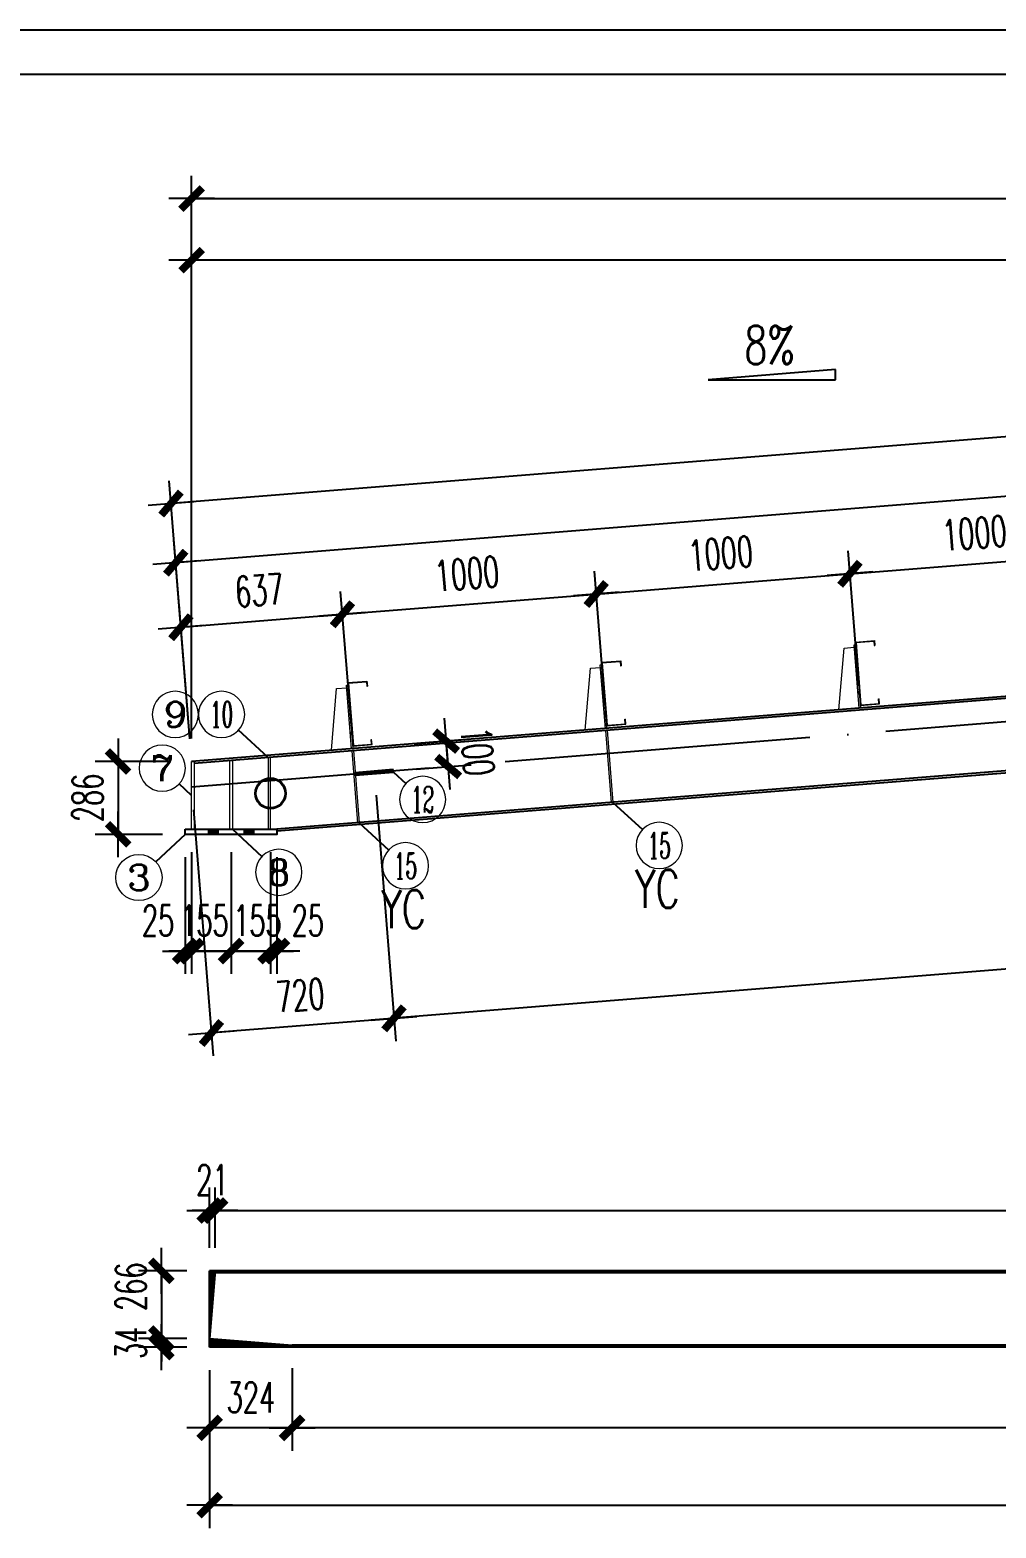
# Model space of a CAD drawing. Header units: inches. Extents: x 129725932 to 129894734, y 55771230 to 55809283.
# Drawn here: x 129788651 to 129792446, y 55803398 to 55809283 of the extents above; entities that cross this region are included whole.
import ezdxf
from ezdxf.enums import TextEntityAlignment as Align

# ---------------------------------------------------------------- set-up
doc = ezdxf.new("R2010")
doc.units = ezdxf.units.IN
doc.header["$MEASUREMENT"] = 0
doc.linetypes.add('ACAD_ISO04W100', pattern=[30, 24, -3, 0, -3])
for name, color, linetype in [('8', 4, 'Continuous'), ('TK', 140, 'Continuous'), ('尺寸标注', 8, 'Continuous'), ('文字', 4, 'Continuous'), ('细线', 37, 'Continuous'), ('轴线', 1, 'ACAD_ISO04W100'), ('钢柱', 6, 'Continuous'), ('钢梁', 3, 'Continuous')]:
    doc.layers.add(name, color=color, linetype=linetype)
for name, color, linetype, lineweight in [('Bolt', 252, 'Continuous', 9), ('灰线', 253, 'Continuous', 5), ('钢架', 7, 'Continuous', 25), ('黄线', 2, 'Continuous', 13)]:
    doc.layers.add(name, color=color, linetype=linetype, lineweight=lineweight)
doc.styles.add('ARIAL', font='swisscl.ttf', dxfattribs={"width": 0.7})
doc.styles.add('COMPLEX', font='COMPLEX')
doc.styles.add('DIM_FONT', font='romans.shx', dxfattribs={"width": 0.618, "bigfont": '1hztxt.shx'})
doc.styles.add('HZXY', font='romand.shx', dxfattribs={"bigfont": 'hzxy.shx'})
doc.dimstyles.new('WGH(1)', dxfattribs={"dimscale": 1.2, "dimtxt": 100, "dimasz": 0.5, "dimexe": 75, "dimexo": 75, "dimgap": 50, "dimtad": 1, "dimdec": 0, "dimzin": 0, "dimdsep": 46, "dimtxsty": 'DIM_FONT', "dimblk1": '_DIMX', "dimblk2": '_DIMX', "dimsah": 1, "dimcen": 0.09, "dimclrd": 3, "dimclre": 3, "dimclrt": 7, "dimadec": 0, "dimazin": 0, "dimtfac": 1, "dimtdec": 0, "dimtix": 1, "dimtmove": 2, "dimatfit": 3, "dimldrblk": '_DIMX', "dimfxl": 0, "dimtolj": 1, "dimtzin": 0, "dimarcsym": 0})

# ---------------------------------------------------------------- blocks, each defined once
blk = doc.blocks.new('TK')
at = {"layer": 'TK', "lineweight": -3}
for p, q in [((6334425.8, 2870306.6), (6350948.5, 2870306.6)), ((6334425.8, 2870306.6), (6350948.5, 2870306.6)), ((6334425.8, 2870306.6), (6350948.5, 2870306.6)), ((6334425.8, 2870306.6), (6350948.5, 2870306.6)), ((6334917, 2870110.2), (6350752, 2870110.2)), ((6334917, 2870110.2), (6350752, 2870110.2))]:
    blk.add_line(p, q, dxfattribs=at)
for tag, height, style, width, p in [('DISCIPLINE', 58.9, 'HZXY', 1, (6349472.7, 2859435.4)), ('PROJECT-NAME', 98.2, 'HZXY', 0.8, (6344531.8, 2859366.2)), ('ITEM-NAME', 98.2, 'HZXY', 0.8, (6346423, 2859369.9)), ('STATUS', 58.9, 'HZXY', 0.8, (6350406.5, 2859350.8)), ('REWORK-DATE', 58.9, 'ARIAL', 1, (6342814.4, 2859259)), ('SCALE', 58.9, 'ARIAL', 1, (6349470.2, 2859271.1)), ('版本号', 58.9, 'HZXY', 1, (6342281.9, 2859251.5)), ('DRAWING-TITLE', 98.2, 'HZXY', 0.8, (6347969.5, 2859229.5)), ('版本号', 58.9, 'HZXY', 1, (6342281.9, 2859078.2)), ('REWORK-DATE', 58.9, 'ARIAL', 1, (6342814.4, 2859087.1)), ('DRAWING-TITLE', 98.2, 'HZXY', 0.8, (6347970.5, 2859098.8)), ('DATE', 58.9, 'ARIAL', 1, (6349468, 2859092.1)), ('PROJECT-NUMBER', 58.9, 'ARIAL', 0.9, (6350395.7, 2859013.3)), ('DRAWING-TITLE', 98.2, 'HZXY', 0.8, (6347972.1, 2858962.5)), ('版本号', 58.9, 'HZXY', 1, (6342281.9, 2858912.2)), ('REWORK-DATE', 58.9, 'ARIAL', 1, (6342814.4, 2858915.2)), ('DRAWING-NUMBER', 58.9, 'ARIAL', 1, (6349470.8, 2858922))]:
    blk.add_attdef(tag, text='', height=height, dxfattribs=dict(at, style=style, width=width)).set_placement(p, align=Align.MIDDLE)
blk = doc.blocks.new('CC250')
at = {"layer": '黄线'}
for p, q in [((128542847.9, 56084036), (128542863.8, 56084278.8)), ((128542863.8, 56084278.8), (128542903.6, 56084282.7)), ((128542902.6, 56084292.7), (128542908.6, 56084293.3)), ((128542927.5, 56084043.9), (128542902.6, 56084292.7)), ((128542907.6, 56084303.2), (128542982.2, 56084310.7)), ((128542907.6, 56084303.2), (128542932.4, 56084054.5)), ((128542933.4, 56084044.5), (128542908.6, 56084293.3)), ((128542910, 56084301.3), (128542980.2, 56084308.3)), ((128542910, 56084301.3), (128542934.4, 56084056.9)), ((128542980.2, 56084308.3), (128542982, 56084290.6)), ((128542982, 56084290.6), (128542984.2, 56084290.8)), ((128542982.2, 56084310.7), (128542984.2, 56084290.8)), ((128542906.6, 56084252.9), (128542914.7, 56084253.7)), ((128542921.5, 56084103.6), (128542929.6, 56084104.4)), ((128542933.4, 56084044.5), (128542847.9, 56084036)), ((128542932.4, 56084054.5), (128543007.1, 56084061.9)), ((128542934.4, 56084056.9), (128543004.7, 56084063.9)), ((128543002.9, 56084081.6), (128543005.1, 56084081.8)), ((128543004.7, 56084063.9), (128543002.9, 56084081.6)), ((128543007.1, 56084061.9), (128543005.1, 56084081.8))]:
    blk.add_line(p, q, dxfattribs=at)
at = {"layer": '黄线', "const_width": 14}
for points in [[(128542906.6, 56084252.9), (128542914.7, 56084253.7)], [(128542921.5, 56084103.6), (128542929.6, 56084104.4)]]:
    blk.add_lwpolyline(points, dxfattribs=at)
blk = doc.blocks.new('_DIMX')
blk.add_line((-150, 0), (150, 0))
at = {"const_width": 50}
blk.add_lwpolyline([(-70, -70), (70, 70)], dxfattribs=at)
blk = doc.blocks.new('*D202')
at = {"layer": 'Defpoints', "color": 0}
for p in [(129789377.8, 55804645.2), (129789356.5, 55804408.3), (129789377.8, 55804408.3)]:
    blk.add_point(p, dxfattribs=at)
at = {"layer": '尺寸标注', "color": 3, "lineweight": -2}
for p, q in [((129789356.5, 55804498.3), (129789356.5, 55804735.2)), ((129789377.8, 55804498.3), (129789377.8, 55804735.2)), ((129789355.9, 55804645.2), (129789355.3, 55804645.2)), ((129789356.5, 55804645.2), (129789377.8, 55804645.2)), ((129789378.4, 55804645.2), (129789379, 55804645.2))]:
    blk.add_line(p, q, dxfattribs=at)
at = {"layer": '尺寸标注', "color": 3, "lineweight": -2, "xscale": 0.5999999999999995, "yscale": 0.5999999999999995, "zscale": 0.5999999999999995}
blk.add_blockref('_DIMX', (129789356.5, 55804645.2), dxfattribs=at)
at = {"layer": '尺寸标注', "color": 3, "lineweight": -2, "xscale": 0.5999999999999995, "yscale": 0.5999999999999995, "zscale": 0.5999999999999995, "rotation": 180}
blk.add_blockref('_DIMX', (129789377.8, 55804645.2), dxfattribs=at)
at = {"layer": '尺寸标注', "color": 7, "insert": (129789367.1, 55804765.2), "char_height": 120, "attachment_point": 5, "style": 'DIM_FONT'}
blk.add_mtext('\\A1;21', dxfattribs=at)
blk = doc.blocks.new('*D203')
at = {"layer": 'Defpoints', "color": 0}
for p in [(129799286.3, 55804645.2), (129789377.8, 55804408.3), (129799286.3, 55804408.3)]:
    blk.add_point(p, dxfattribs=at)
at = {"layer": '尺寸标注', "color": 3, "lineweight": -2}
for p, q in [((129789377.8, 55804498.3), (129789377.8, 55804735.2)), ((129799286.3, 55804498.3), (129799286.3, 55804735.2)), ((129789378.4, 55804645.2), (129799285.7, 55804645.2))]:
    blk.add_line(p, q, dxfattribs=at)
at = {"layer": '尺寸标注', "color": 3, "lineweight": -2, "xscale": 0.5999999999999995, "yscale": 0.5999999999999995, "zscale": 0.5999999999999995, "rotation": 180}
blk.add_blockref('_DIMX', (129789377.8, 55804645.2), dxfattribs=at)
at = {"layer": '尺寸标注', "color": 3, "lineweight": -2, "xscale": 0.5999999999999995, "yscale": 0.5999999999999995, "zscale": 0.5999999999999995}
blk.add_blockref('_DIMX', (129799286.3, 55804645.2), dxfattribs=at)
at = {"layer": '尺寸标注', "color": 7, "insert": (129794332, 55804765.2), "char_height": 120, "attachment_point": 5, "style": 'DIM_FONT'}
blk.add_mtext('\\A1;9909', dxfattribs=at)
blk = doc.blocks.new('*D207')
at = {"layer": 'Defpoints', "color": 0}
for p in [(129789680.4, 55804116.3), (129796131.7, 55804108.3), (129789680.4, 55803791.3)]:
    blk.add_point(p, dxfattribs=at)
at = {"layer": '尺寸标注', "color": 3, "lineweight": -2}
for p, q in [((129789680.4, 55804026.3), (129789680.4, 55803701.3)), ((129796131.7, 55804018.3), (129796131.7, 55803701.3)), ((129796131.1, 55803791.3), (129789681, 55803791.3))]:
    blk.add_line(p, q, dxfattribs=at)
at = {"layer": '尺寸标注', "color": 3, "lineweight": -2, "xscale": 0.5999999999999995, "yscale": 0.5999999999999995, "zscale": 0.5999999999999995, "rotation": 180}
blk.add_blockref('_DIMX', (129789680.4, 55803791.3), dxfattribs=at)
at = {"layer": '尺寸标注', "color": 3, "lineweight": -2, "xscale": 0.5999999999999995, "yscale": 0.5999999999999995, "zscale": 0.5999999999999995}
blk.add_blockref('_DIMX', (129796131.7, 55803791.3), dxfattribs=at)
at = {"layer": '尺寸标注', "color": 7, "insert": (129792906.1, 55803911.3), "char_height": 120, "attachment_point": 5, "style": 'DIM_FONT'}
blk.add_mtext('\\A1;6451', dxfattribs=at)
blk = doc.blocks.new('*D208')
at = {"layer": 'Defpoints', "color": 0}
for p in [(129789356.5, 55804108.3), (129789680.4, 55804116.3), (129789356.5, 55803791.3)]:
    blk.add_point(p, dxfattribs=at)
at = {"layer": '尺寸标注', "color": 3, "lineweight": -2}
for p, q in [((129789680.4, 55804026.3), (129789680.4, 55803701.3)), ((129789356.5, 55804018.3), (129789356.5, 55803701.3)), ((129789679.8, 55803791.3), (129789357.1, 55803791.3))]:
    blk.add_line(p, q, dxfattribs=at)
at = {"layer": '尺寸标注', "color": 3, "lineweight": -2, "xscale": 0.5999999999999995, "yscale": 0.5999999999999995, "zscale": 0.5999999999999995, "rotation": 180}
blk.add_blockref('_DIMX', (129789356.5, 55803791.3), dxfattribs=at)
at = {"layer": '尺寸标注', "color": 3, "lineweight": -2, "xscale": 0.5999999999999995, "yscale": 0.5999999999999995, "zscale": 0.5999999999999995}
blk.add_blockref('_DIMX', (129789680.4, 55803791.3), dxfattribs=at)
at = {"layer": '尺寸标注', "color": 7, "insert": (129789518.5, 55803911.3), "char_height": 120, "attachment_point": 5, "style": 'DIM_FONT'}
blk.add_mtext('\\A1;324', dxfattribs=at)
blk = doc.blocks.new('*D209')
at = {"layer": 'Defpoints', "color": 0}
for p in [(129789356.5, 55804408.3), (129789166.9, 55804142.2), (129789356.5, 55804142.2)]:
    blk.add_point(p, dxfattribs=at)
at = {"layer": '尺寸标注', "color": 3, "lineweight": -2}
for p, q in [((129789266.5, 55804408.3), (129789076.9, 55804408.3)), ((129789166.9, 55804407.7), (129789166.9, 55804142.8)), ((129789266.5, 55804142.2), (129789076.9, 55804142.2))]:
    blk.add_line(p, q, dxfattribs=at)
at = {"layer": '尺寸标注', "color": 3, "lineweight": -2, "xscale": 0.5999999999999995, "yscale": 0.5999999999999995, "zscale": 0.5999999999999995}
for p, rotation in [((129789166.9, 55804408.3), 90), ((129789166.9, 55804142.2), 270)]:
    blk.add_blockref('_DIMX', p, dxfattribs=dict(at, rotation=rotation))
at = {"layer": '尺寸标注', "color": 7, "insert": (129789046.9, 55804345.8), "char_height": 120, "attachment_point": 5, "rotation": 90, "style": 'DIM_FONT'}
blk.add_mtext('\\A1;266', dxfattribs=at)
blk = doc.blocks.new('*D210')
at = {"layer": 'Defpoints', "color": 0}
for p in [(129789166.9, 55804108.3), (129789356.5, 55804142.2), (129789356.5, 55804108.3)]:
    blk.add_point(p, dxfattribs=at)
at = {"layer": '尺寸标注', "color": 3, "lineweight": -2}
for p, q in [((129789166.9, 55804142.8), (129789166.9, 55804143.4)), ((129789266.5, 55804142.2), (129789076.9, 55804142.2)), ((129789266.5, 55804108.3), (129789076.9, 55804108.3)), ((129789166.9, 55804142.2), (129789166.9, 55804108.3)), ((129789166.9, 55804107.7), (129789166.9, 55804107.1))]:
    blk.add_line(p, q, dxfattribs=at)
at = {"layer": '尺寸标注', "color": 3, "lineweight": -2, "xscale": 0.5999999999999995, "yscale": 0.5999999999999995, "zscale": 0.5999999999999995}
for p, rotation in [((129789166.9, 55804142.2), 270), ((129789166.9, 55804108.3), 90)]:
    blk.add_blockref('_DIMX', p, dxfattribs=dict(at, rotation=rotation))
at = {"layer": '尺寸标注', "color": 7, "insert": (129789046.9, 55804125.2), "char_height": 120, "attachment_point": 5, "rotation": 90, "style": 'DIM_FONT'}
blk.add_mtext('\\A1;34', dxfattribs=at)
blk = doc.blocks.new('*D212')
at = {"layer": 'Defpoints', "color": 0}
for p in [(129789356.5, 55804108.3), (129799286.3, 55804108.3), (129799286.3, 55803487.9)]:
    blk.add_point(p, dxfattribs=at)
at = {"layer": '尺寸标注', "color": 3, "lineweight": -2}
for p, q in [((129789356.5, 55804018.3), (129789356.5, 55803397.9)), ((129799286.3, 55804018.3), (129799286.3, 55803397.9)), ((129789357.1, 55803487.9), (129799285.7, 55803487.9))]:
    blk.add_line(p, q, dxfattribs=at)
at = {"layer": '尺寸标注', "color": 3, "lineweight": -2, "xscale": 0.5999999999999995, "yscale": 0.5999999999999995, "zscale": 0.5999999999999995, "rotation": 180}
blk.add_blockref('_DIMX', (129789356.5, 55803487.9), dxfattribs=at)
at = {"layer": '尺寸标注', "color": 3, "lineweight": -2, "xscale": 0.5999999999999995, "yscale": 0.5999999999999995, "zscale": 0.5999999999999995}
blk.add_blockref('_DIMX', (129799286.3, 55803487.9), dxfattribs=at)
at = {"layer": '尺寸标注', "color": 7, "insert": (129794321.4, 55803607.9), "char_height": 120, "attachment_point": 5, "style": 'DIM_FONT'}
blk.add_mtext('\\A1;9930', dxfattribs=at)
blk = doc.blocks.new('轴线标号')
at = {"lineweight": 13}
blk.add_circle((0, 0), 0.5, dxfattribs=at)
at = {"layer": '钢架', "lineweight": 13, "style": 'COMPLEX', "width": 1.041667}
blk.add_attdef('A', text='', height=0.56, dxfattribs=at).set_placement((-0.25, -0.28), (0.25, -0.28), align=Align.FIT)
blk = doc.blocks.new('*D213')
at = {"layer": 'Defpoints', "color": 0}
for p in [(129789260.7, 55806122.8), (129789285.7, 55806143.1), (129789285.7, 55805664.5)]:
    blk.add_point(p, dxfattribs=at)
at = {"layer": '尺寸标注', "color": 3, "lineweight": -2}
for p, q in [((129789260.7, 55806032.8), (129789260.7, 55805574.5)), ((129789285.7, 55806053.1), (129789285.7, 55805574.5)), ((129789260.1, 55805664.5), (129789259.5, 55805664.5)), ((129789260.7, 55805664.5), (129789285.7, 55805664.5)), ((129789286.3, 55805664.5), (129789286.9, 55805664.5))]:
    blk.add_line(p, q, dxfattribs=at)
at = {"layer": '尺寸标注', "color": 3, "lineweight": -2, "xscale": 0.5999999999999995, "yscale": 0.5999999999999995, "zscale": 0.5999999999999995}
blk.add_blockref('_DIMX', (129789260.7, 55805664.5), dxfattribs=at)
at = {"layer": '尺寸标注', "color": 3, "lineweight": -2, "xscale": 0.5999999999999995, "yscale": 0.5999999999999995, "zscale": 0.5999999999999995, "rotation": 180}
blk.add_blockref('_DIMX', (129789285.7, 55805664.5), dxfattribs=at)
at = {"layer": '尺寸标注', "color": 7, "insert": (129789153.8, 55805784.5), "char_height": 120, "attachment_point": 5, "style": 'DIM_FONT'}
blk.add_mtext('\\A1;25', dxfattribs=at)
blk = doc.blocks.new('*D214')
at = {"layer": 'Defpoints', "color": 0}
for p in [(129789285.7, 55806143.1), (129789440.7, 55806143.1), (129789440.7, 55805664.5)]:
    blk.add_point(p, dxfattribs=at)
at = {"layer": '尺寸标注', "color": 3, "lineweight": -2}
for p, q in [((129789285.7, 55806053.1), (129789285.7, 55805574.5)), ((129789440.7, 55806053.1), (129789440.7, 55805574.5)), ((129789286.3, 55805664.5), (129789440.1, 55805664.5))]:
    blk.add_line(p, q, dxfattribs=at)
at = {"layer": '尺寸标注', "color": 3, "lineweight": -2, "xscale": 0.5999999999999995, "yscale": 0.5999999999999995, "zscale": 0.5999999999999995, "rotation": 180}
blk.add_blockref('_DIMX', (129789285.7, 55805664.5), dxfattribs=at)
at = {"layer": '尺寸标注', "color": 3, "lineweight": -2, "xscale": 0.5999999999999995, "yscale": 0.5999999999999995, "zscale": 0.5999999999999995}
blk.add_blockref('_DIMX', (129789440.7, 55805664.5), dxfattribs=at)
at = {"layer": '尺寸标注', "color": 7, "insert": (129789336, 55805784.5), "char_height": 120, "attachment_point": 5, "style": 'DIM_FONT'}
blk.add_mtext('\\A1;155', dxfattribs=at)
blk = doc.blocks.new('*D215')
at = {"layer": 'Defpoints', "color": 0}
for p in [(129789440.7, 55806143.1), (129789595.7, 55806143.1), (129789595.7, 55805664.5)]:
    blk.add_point(p, dxfattribs=at)
at = {"layer": '尺寸标注', "color": 3, "lineweight": -2}
for p, q in [((129789440.7, 55806053.1), (129789440.7, 55805574.5)), ((129789595.7, 55806053.1), (129789595.7, 55805574.5)), ((129789441.3, 55805664.5), (129789595.1, 55805664.5))]:
    blk.add_line(p, q, dxfattribs=at)
at = {"layer": '尺寸标注', "color": 3, "lineweight": -2, "xscale": 0.5999999999999995, "yscale": 0.5999999999999995, "zscale": 0.5999999999999995, "rotation": 180}
blk.add_blockref('_DIMX', (129789440.7, 55805664.5), dxfattribs=at)
at = {"layer": '尺寸标注', "color": 3, "lineweight": -2, "xscale": 0.5999999999999995, "yscale": 0.5999999999999995, "zscale": 0.5999999999999995}
blk.add_blockref('_DIMX', (129789595.7, 55805664.5), dxfattribs=at)
at = {"layer": '尺寸标注', "color": 7, "insert": (129789544.3, 55805784.5), "char_height": 120, "attachment_point": 5, "style": 'DIM_FONT'}
blk.add_mtext('\\A1;155', dxfattribs=at)
blk = doc.blocks.new('*D216')
at = {"layer": 'Defpoints', "color": 0}
for p in [(129789595.7, 55806143.1), (129789620.7, 55806123.1), (129789620.7, 55805664.5)]:
    blk.add_point(p, dxfattribs=at)
at = {"layer": '尺寸标注', "color": 3, "lineweight": -2}
for p, q in [((129789595.7, 55806053.1), (129789595.7, 55805574.5)), ((129789620.7, 55806033.1), (129789620.7, 55805574.5)), ((129789595.1, 55805664.5), (129789594.5, 55805664.5)), ((129789595.7, 55805664.5), (129789620.7, 55805664.5)), ((129789621.3, 55805664.5), (129789621.9, 55805664.5))]:
    blk.add_line(p, q, dxfattribs=at)
at = {"layer": '尺寸标注', "color": 3, "lineweight": -2, "xscale": 0.5999999999999995, "yscale": 0.5999999999999995, "zscale": 0.5999999999999995}
blk.add_blockref('_DIMX', (129789595.7, 55805664.5), dxfattribs=at)
at = {"layer": '尺寸标注', "color": 3, "lineweight": -2, "xscale": 0.5999999999999995, "yscale": 0.5999999999999995, "zscale": 0.5999999999999995, "rotation": 180}
blk.add_blockref('_DIMX', (129789620.7, 55805664.5), dxfattribs=at)
at = {"layer": '尺寸标注', "color": 7, "insert": (129789742.1, 55805784.5), "char_height": 120, "attachment_point": 5, "style": 'DIM_FONT'}
blk.add_mtext('\\A1;25', dxfattribs=at)
blk = doc.blocks.new('*D217')
at = {"layer": 'Defpoints', "color": 0}
for p in [(129789878.1, 55806987.5), (129789920.3, 55806460), (129789285.7, 55806409.2)]:
    blk.add_point(p, dxfattribs=at)
at = {"layer": '尺寸标注', "color": 3, "lineweight": -2}
for p, q in [((129789913.1, 55806549.7), (129789870.9, 55807077.2)), ((129789278.5, 55806498.9), (129789236.3, 55807026.5)), ((129789244.1, 55806936.8), (129789877.5, 55806987.4))]:
    blk.add_line(p, q, dxfattribs=at)
at = {"layer": '尺寸标注', "color": 3, "lineweight": -2, "xscale": 0.5999999999999995, "yscale": 0.5999999999999995, "zscale": 0.5999999999999995}
for p, rotation in [((129789878.1, 55806987.5), 4.570050650653567), ((129789243.5, 55806936.7), 184.5700506506535)]:
    blk.add_blockref('_DIMX', p, dxfattribs=dict(at, rotation=rotation))
at = {"layer": '尺寸标注', "color": 7, "insert": (129789551.2, 55807081.7), "char_height": 120, "attachment_point": 5, "rotation": 4.57005, "style": 'DIM_FONT'}
blk.add_mtext('\\A1;637', dxfattribs=at)
blk = doc.blocks.new('*D218')
at = {"layer": 'Defpoints', "color": 0}
for p in [(129790874.9, 55807067.2), (129790917.1, 55806539.7), (129789920.3, 55806460)]:
    blk.add_point(p, dxfattribs=at)
at = {"layer": '尺寸标注', "color": 3, "lineweight": -2}
for p, q in [((129790909.9, 55806629.4), (129790867.8, 55807156.9)), ((129789913.1, 55806549.7), (129789870.9, 55807077.2)), ((129789878.7, 55806987.5), (129790874.3, 55807067.1))]:
    blk.add_line(p, q, dxfattribs=at)
at = {"layer": '尺寸标注', "color": 3, "lineweight": -2, "xscale": 0.5999999999999995, "yscale": 0.5999999999999995, "zscale": 0.5999999999999995}
for p, rotation in [((129790874.9, 55807067.2), 4.570050650650921), ((129789878.1, 55806987.5), 184.5700506506509)]:
    blk.add_blockref('_DIMX', p, dxfattribs=dict(at, rotation=rotation))
at = {"layer": '尺寸标注', "color": 7, "insert": (129790367, 55807146.9), "char_height": 120, "attachment_point": 5, "rotation": 4.57005, "style": 'DIM_FONT'}
blk.add_mtext('\\A1;1000', dxfattribs=at)
blk = doc.blocks.new('*D219')
at = {"layer": 'Defpoints', "color": 0}
for p in [(129791871.8, 55807146.8), (129791913.9, 55806619.5), (129790917.1, 55806539.7)]:
    blk.add_point(p, dxfattribs=at)
at = {"layer": '尺寸标注', "color": 3, "lineweight": -2}
for p, q in [((129791906.7, 55806709.2), (129791864.6, 55807236.5)), ((129790909.9, 55806629.4), (129790867.8, 55807156.9)), ((129790875.5, 55807067.2), (129791871.2, 55807146.8))]:
    blk.add_line(p, q, dxfattribs=at)
at = {"layer": '尺寸标注', "color": 3, "lineweight": -2, "xscale": 0.5999999999999995, "yscale": 0.5999999999999995, "zscale": 0.5999999999999995}
for p, rotation in [((129791871.8, 55807146.8), 4.570050650650921), ((129790874.9, 55807067.2), 184.5700506506509)]:
    blk.add_blockref('_DIMX', p, dxfattribs=dict(at, rotation=rotation))
at = {"layer": '尺寸标注', "color": 7, "insert": (129791363.8, 55807226.6), "char_height": 120, "attachment_point": 5, "rotation": 4.57005, "style": 'DIM_FONT'}
blk.add_mtext('\\A1;1000', dxfattribs=at)
blk = doc.blocks.new('*D220')
at = {"layer": 'Defpoints', "color": 0}
for p in [(129792868.6, 55807226.5), (129792910.7, 55806699.2), (129791913.9, 55806619.5)]:
    blk.add_point(p, dxfattribs=at)
at = {"layer": '尺寸标注', "color": 3, "lineweight": -2}
for p, q in [((129792903.6, 55806788.9), (129792861.4, 55807316.2)), ((129791906.7, 55806709.2), (129791864.6, 55807236.5)), ((129791872.4, 55807146.9), (129792868, 55807226.5))]:
    blk.add_line(p, q, dxfattribs=at)
at = {"layer": '尺寸标注', "color": 3, "lineweight": -2, "xscale": 0.5999999999999995, "yscale": 0.5999999999999995, "zscale": 0.5999999999999995}
for p, rotation in [((129792868.6, 55807226.5), 4.570050650650921), ((129791871.8, 55807146.8), 184.5700506506509)]:
    blk.add_blockref('_DIMX', p, dxfattribs=dict(at, rotation=rotation))
at = {"layer": '尺寸标注', "color": 7, "insert": (129792360.6, 55807306.3), "char_height": 120, "attachment_point": 5, "rotation": 4.57005, "style": 'DIM_FONT'}
blk.add_mtext('\\A1;1000', dxfattribs=at)
blk = doc.blocks.new('*D229')
at = {"layer": 'Defpoints', "color": 0}
for p in [(129789223.2, 55807190.3), (129797646.1, 55807078.1), (129789285.7, 55806409.2)]:
    blk.add_point(p, dxfattribs=at)
at = {"layer": '尺寸标注', "color": 3, "lineweight": -2}
for p, q in [((129797638.9, 55807167.8), (129797576.5, 55807948.8)), ((129797583, 55807859.1), (129789223.8, 55807190.3)), ((129789278.5, 55806498.9), (129789216, 55807280))]:
    blk.add_line(p, q, dxfattribs=at)
at = {"layer": '尺寸标注', "color": 3, "lineweight": -2, "xscale": 0.5999999999999995, "yscale": 0.5999999999999995, "zscale": 0.5999999999999995}
for p, rotation in [((129797583.6, 55807859.1), 4.57392129624), ((129789223.2, 55807190.3), 184.5739212962401)]:
    blk.add_blockref('_DIMX', p, dxfattribs=dict(at, rotation=rotation))
at = {"layer": '尺寸标注', "color": 7, "insert": (129793393.8, 55807644.3), "char_height": 120, "attachment_point": 5, "rotation": 4.57392, "style": 'DIM_FONT'}
blk.add_mtext('\\A1;8387', dxfattribs=at)
blk = doc.blocks.new('*D230')
at = {"layer": 'Defpoints', "color": 0}
for p in [(129789204.6, 55807422.5), (129799190.7, 55807201.6), (129789285.7, 55806409.2)]:
    blk.add_point(p, dxfattribs=at)
at = {"layer": '尺寸标注', "color": 3, "lineweight": -2}
for p, q in [((129799183.5, 55807291.3), (129799102.4, 55808304.6)), ((129799109, 55808214.8), (129789205.2, 55807422.5)), ((129789278.5, 55806498.9), (129789197.4, 55807512.2))]:
    blk.add_line(p, q, dxfattribs=at)
at = {"layer": '尺寸标注', "color": 3, "lineweight": -2, "xscale": 0.5999999999999995, "yscale": 0.5999999999999995, "zscale": 0.5999999999999995}
for p, rotation in [((129799109.6, 55808214.9), 4.573921259719294), ((129789204.6, 55807422.5), 184.5739212597193)]:
    blk.add_blockref('_DIMX', p, dxfattribs=dict(at, rotation=rotation))
at = {"layer": '尺寸标注', "color": 7, "insert": (129794147.5, 55807938.3), "char_height": 120, "attachment_point": 5, "rotation": 4.57392, "style": 'DIM_FONT'}
blk.add_mtext('\\A1;9937', dxfattribs=at)
blk = doc.blocks.new('*D231')
at = {"layer": 'Defpoints', "color": 0}
for p in [(129789285.7, 55806409.2), (129788996.7, 55806123.1), (129789260.9, 55806123.1)]:
    blk.add_point(p, dxfattribs=at)
at = {"layer": '尺寸标注', "color": 3, "lineweight": -2}
for p, q in [((129789195.7, 55806409.2), (129788906.7, 55806409.2)), ((129788996.7, 55806409.8), (129788996.7, 55806410.4)), ((129788996.7, 55806409.2), (129788996.7, 55806123.1)), ((129789170.9, 55806123.1), (129788906.7, 55806123.1)), ((129788996.7, 55806122.5), (129788996.7, 55806121.9))]:
    blk.add_line(p, q, dxfattribs=at)
at = {"layer": '尺寸标注', "color": 3, "lineweight": -2, "xscale": 0.5999999999999995, "yscale": 0.5999999999999995, "zscale": 0.5999999999999995}
for p, rotation in [((129788996.7, 55806409.2), 270), ((129788996.7, 55806123.1), 90)]:
    blk.add_blockref('_DIMX', p, dxfattribs=dict(at, rotation=rotation))
at = {"layer": '尺寸标注', "color": 7, "insert": (129788876.7, 55806266.2), "char_height": 120, "attachment_point": 5, "rotation": 90, "style": 'DIM_FONT'}
blk.add_mtext('\\A1;286', dxfattribs=at)
blk = doc.blocks.new('*D235')
at = {"layer": 'Defpoints', "color": 0}
for p in [(129789285.7, 55808378.6), (129796140.7, 55806949.6), (129789285.7, 55806409.2)]:
    blk.add_point(p, dxfattribs=at)
at = {"layer": '尺寸标注', "color": 3, "lineweight": -2}
for p, q in [((129789285.7, 55806499.2), (129789285.7, 55808468.6)), ((129796140.7, 55807039.6), (129796140.7, 55808468.6)), ((129796140.1, 55808378.6), (129789286.3, 55808378.6))]:
    blk.add_line(p, q, dxfattribs=at)
at = {"layer": '尺寸标注', "color": 3, "lineweight": -2, "xscale": 0.5999999999999995, "yscale": 0.5999999999999995, "zscale": 0.5999999999999995, "rotation": 180}
blk.add_blockref('_DIMX', (129789285.7, 55808378.6), dxfattribs=at)
at = {"layer": '尺寸标注', "color": 3, "lineweight": -2, "xscale": 0.5999999999999995, "yscale": 0.5999999999999995, "zscale": 0.5999999999999995}
blk.add_blockref('_DIMX', (129796140.7, 55808378.6), dxfattribs=at)
at = {"layer": '尺寸标注', "color": 7, "insert": (129792713.2, 55808498.6), "char_height": 120, "attachment_point": 5, "style": 'DIM_FONT'}
blk.add_mtext('\\A1;6855', dxfattribs=at)
blk = doc.blocks.new('*D236')
at = {"layer": 'Defpoints', "color": 0}
for p in [(129799190.7, 55808620.5), (129799190.7, 55807201.6), (129789285.7, 55806409.2)]:
    blk.add_point(p, dxfattribs=at)
at = {"layer": '尺寸标注', "color": 3, "lineweight": -2}
for p, q in [((129789285.7, 55806499.2), (129789285.7, 55808710.5)), ((129799190.7, 55807291.6), (129799190.7, 55808710.5)), ((129789286.3, 55808620.5), (129799190.1, 55808620.5))]:
    blk.add_line(p, q, dxfattribs=at)
at = {"layer": '尺寸标注', "color": 3, "lineweight": -2, "xscale": 0.5999999999999995, "yscale": 0.5999999999999995, "zscale": 0.5999999999999995, "rotation": 180}
blk.add_blockref('_DIMX', (129789285.7, 55808620.5), dxfattribs=at)
at = {"layer": '尺寸标注', "color": 3, "lineweight": -2, "xscale": 0.5999999999999995, "yscale": 0.5999999999999995, "zscale": 0.5999999999999995}
blk.add_blockref('_DIMX', (129799190.7, 55808620.5), dxfattribs=at)
at = {"layer": '尺寸标注', "color": 7, "insert": (129794238.2, 55808740.5), "char_height": 120, "attachment_point": 5, "style": 'DIM_FONT'}
blk.add_mtext('\\A1;9905', dxfattribs=at)
blk = doc.blocks.new('*D240')
at = {"layer": 'Defpoints', "color": 0}
for p in [(129796065.5, 55806851.2), (129790003, 55806366.3), (129790080.6, 55805400.3)]:
    blk.add_point(p, dxfattribs=at)
at = {"layer": '尺寸标注', "color": 3, "lineweight": -2}
for p, q in [((129796072.7, 55806761.5), (129796150.1, 55805797.4)), ((129790010.2, 55806276.6), (129790087.8, 55805310.6)), ((129796142.3, 55805887.1), (129790081.2, 55805400.3))]:
    blk.add_line(p, q, dxfattribs=at)
at = {"layer": '尺寸标注', "color": 3, "lineweight": -2, "xscale": 0.5999999999999995, "yscale": 0.5999999999999995, "zscale": 0.5999999999999995}
for p, rotation in [((129796142.9, 55805887.1), 4.591532791426119), ((129790080.6, 55805400.3), 184.5915327914262)]:
    blk.add_blockref('_DIMX', p, dxfattribs=dict(at, rotation=rotation))
at = {"layer": '尺寸标注', "color": 7, "insert": (129793102.2, 55805763.3), "char_height": 120, "attachment_point": 5, "rotation": 4.59153, "style": 'DIM_FONT'}
blk.add_mtext('\\A1;6082', dxfattribs=at)
blk = doc.blocks.new('*D241')
at = {"layer": 'Defpoints', "color": 0}
for p in [(129790003, 55806366.3), (129789285.7, 55806308.9), (129789363.3, 55805342.7)]:
    blk.add_point(p, dxfattribs=at)
at = {"layer": '尺寸标注', "color": 3, "lineweight": -2}
for p, q in [((129790010.2, 55806276.6), (129790087.8, 55805310.6)), ((129789292.9, 55806219.2), (129789370.5, 55805252.9)), ((129790080, 55805400.2), (129789363.9, 55805342.7))]:
    blk.add_line(p, q, dxfattribs=at)
at = {"layer": '尺寸标注', "color": 3, "lineweight": -2, "xscale": 0.5999999999999995, "yscale": 0.5999999999999995, "zscale": 0.5999999999999995}
for p, rotation in [((129790080.6, 55805400.3), 4.591532791426119), ((129789363.3, 55805342.7), 184.5915327914262)]:
    blk.add_blockref('_DIMX', p, dxfattribs=dict(at, rotation=rotation))
at = {"layer": '尺寸标注', "color": 7, "insert": (129789712.3, 55805491.1), "char_height": 120, "attachment_point": 5, "rotation": 4.59153, "style": 'DIM_FONT'}
blk.add_mtext('\\A1;720', dxfattribs=at)
blk = doc.blocks.new('*D245')
at = {"layer": 'Defpoints', "color": 0}
for p in [(129790069.8, 55806472), (129790285.5, 55806489.2), (129790077.8, 55806372.3)]:
    blk.add_point(p, dxfattribs=at)
at = {"layer": '尺寸标注', "color": 3, "lineweight": -2}
for p, q in [((129790159.5, 55806479.1), (129790375.2, 55806496.4)), ((129790285.5, 55806489.8), (129790285.4, 55806490.4)), ((129790293.5, 55806389.5), (129790285.5, 55806489.2)), ((129790167.5, 55806379.5), (129790383.2, 55806396.7)), ((129790293.5, 55806388.9), (129790293.6, 55806388.3))]:
    blk.add_line(p, q, dxfattribs=at)
at = {"layer": '尺寸标注', "color": 3, "lineweight": -2, "xscale": 0.5999999999999995, "yscale": 0.5999999999999995, "zscale": 0.5999999999999995}
for p, rotation in [((129790285.5, 55806489.2), 274.5739212622838), ((129790293.5, 55806389.5), 94.57392126228386)]:
    blk.add_blockref('_DIMX', p, dxfattribs=dict(at, rotation=rotation))
at = {"layer": '尺寸标注', "color": 7, "insert": (129790409.1, 55806448.9), "char_height": 120, "attachment_point": 5, "rotation": 274.57392, "style": 'DIM_FONT'}
blk.add_mtext('\\A1;100', dxfattribs=at)

msp = doc.modelspace()

# ---------------------------------------------------------------- hatches: boundary and pattern name
at = {"layer": '灰线'}
h = msp.add_hatch(dxfattribs=at)
h.set_pattern_fill('ANSI31', color=256, scale=10)
h.set_pattern_definition([(45, (0, 0), (-0.883883476483, 0.883883476483), [])])
h.paths.add_polyline_path([(129799262.3, 55804108.3), (129799286.3, 55804108.3), (129799286.3, 55804408.3)])
h.paths.add_polyline_path([(129789377.8, 55804408.3), (129789356.5, 55804408.3), (129789356.5, 55804142.2)])
h.paths.add_polyline_path([(129789679.8, 55804108.3), (129789680.4, 55804116.3), (129789356.5, 55804142.2), (129789356.5, 55804108.3)])

# ---------------------------------------------------------------- linework, layer by layer
for p, q in [((129789585.7, 55806425.2), (129789469.6, 55806532.4)), ((129789285.7, 55806276.2), (129789236.9, 55806321.2)), ((129790078.2, 55806367.3), (129790126.9, 55806322.3)), ((129790940.4, 55806248.7), (129791056.4, 55806141.5)), ((129789943.6, 55806168.9), (129790059.6, 55806061.8)), ((129789260.7, 55806122.8), (129789144.8, 55806015.5)), ((129789445.6, 55806143.1), (129789561.7, 55806035.9))]:
    msp.add_line(p, q)
at = {"layer": '8'}
for radius in [60.5, 57.2]:
    msp.add_circle((129789595.7, 55806284), radius, dxfattribs=at)
at = {"layer": 'Bolt'}
for points, const_width in [([(129790002.6, 55806371.3), (129790003.4, 55806361.3)], 22), ([(129789370.7, 55806123.1), (129789370.7, 55806143.1)], 44), ([(129789510.7, 55806123.1), (129789510.7, 55806143.1)], 44)]:
    msp.add_lwpolyline(points, dxfattribs=dict(at, const_width=const_width))
at = {"layer": '灰线'}
for p, q in [((129790911.8, 55806531.3), (129790934.4, 55806248.2)), ((129790917.7, 55806531.7), (129790940.4, 55806248.6)), ((129789914.9, 55806451.5), (129789937.6, 55806168.4)), ((129789920.9, 55806452), (129789943.6, 55806168.9))]:
    msp.add_line(p, q, dxfattribs=at)
for points in [[(129789285.7, 55806409.2), (129789295.7, 55806409.2), (129789295.7, 55806143.1), (129789285.7, 55806143.1)], [(129789435.6, 55806413.2), (129789445.6, 55806413.2), (129789445.6, 55806143.1), (129789435.6, 55806143.1)], [(129789595.7, 55806425.2), (129789585.7, 55806425.2), (129789585.7, 55806143.1), (129789595.7, 55806143.1)]]:
    msp.add_lwpolyline(points, close=True, dxfattribs=at)
at = {"layer": '轴线', "ltscale": 50}
msp.add_line((129799190.7, 55807101.3), (129789285.7, 55806308.9), dxfattribs=at)
at = {"layer": '钢柱'}
for p, q in [((129791814.9, 55807949.1), (129791314.9, 55807909.1)), ((129791814.9, 55807909.1), (129791814.9, 55807949.1)), ((129791314.9, 55807909.1), (129791814.9, 55807909.1))]:
    msp.add_line(p, q, dxfattribs=at)
at = {"layer": '钢梁'}
for p, q in [((129799190.7, 55807201.6), (129789285.7, 55806409.2)), ((129799172.7, 55807192.2), (129789295.7, 55806402)), ((129796051.4, 55806657.6), (129789620.7, 55806143.1)), ((129796052.1, 55806649.6), (129789620.7, 55806135.1)), ((129799286.3, 55804408.3), (129789356.5, 55804408.3)), ((129789377.8, 55804408.3), (129789356.5, 55804142.2)), ((129789356.5, 55804108.3), (129789356.5, 55804408.3)), ((129799285.7, 55804400.3), (129789377.1, 55804400.3)), ((129789356.5, 55804142.2), (129789680.4, 55804116.3)), ((129796131.7, 55804108.3), (129789356.5, 55804108.3)), ((129789680.4, 55804116.3), (129789679.8, 55804108.3)), ((129796131.7, 55804116.3), (129789680.4, 55804116.3))]:
    msp.add_line(p, q, dxfattribs=at)
for points in [[(129790077.4, 55806377.3), (129789927.9, 55806365.3), (129789928.7, 55806355.3), (129790078.2, 55806367.3)], [(129789260.7, 55806143.1), (129789620.7, 55806143.1), (129789620.7, 55806123.1), (129789260.7, 55806123.1)]]:
    msp.add_lwpolyline(points, close=True, dxfattribs=at)

# ---------------------------------------------------------------- block references
at = {"xscale": 0.8830176671653561, "yscale": 0.8830176629634453, "zscale": 0.8830176690173454}
msp.add_blockref('TK', (124194726.7, 53274751.6), dxfattribs=at)
ref = msp.add_blockref('轴线标号', (129789221.6, 55806594.4), dxfattribs=dict(xscale=-181.6396958827972, yscale=181.6396958827972, zscale=181.6396958822698, rotation=2.726213654824505e-07))
ref.add_attrib('A', '9', dxfattribs={"layer": '钢架', "lineweight": 13, "height": 101.7, "style": 'COMPLEX', "width": 1.339286}).set_placement((129789176.2, 55806543.5), (129789267, 55806543.5), align=Align.FIT)
ref = msp.add_blockref('轴线标号', (129789403.3, 55806594.4), dxfattribs=dict(xscale=-181.6396958827972, yscale=181.6396958827972, zscale=181.6396958822698, rotation=2.726213654824505e-07))
ref.add_attrib('A', '10', dxfattribs={"layer": '钢架', "lineweight": 13, "height": 101.72, "style": 'COMPLEX', "width": 0.646552}).set_placement((129789357.9, 55806543.5), (129789448.7, 55806543.5), align=Align.FIT)
ref = msp.add_blockref('轴线标号', (129789170.5, 55806383.2), dxfattribs=dict(xscale=-181.6396958827972, yscale=181.6396958827972, zscale=181.6396958822698, rotation=2.726213654824505e-07))
ref.add_attrib('A', '7', dxfattribs={"layer": '钢架', "lineweight": 13, "height": 101.7, "rotation": 0, "style": 'COMPLEX', "width": 1.339286}).set_placement((129789125.1, 55806332.4), (129789216, 55806332.4), align=Align.FIT)
ref = msp.add_blockref('轴线标号', (129790193.3, 55806260.2), dxfattribs=dict(xscale=-181.6396958827972, yscale=181.6396958827972, zscale=181.6396958822698, rotation=180.0000002726214))
ref.add_attrib('A', '12', dxfattribs={"layer": '钢架', "lineweight": 13, "height": 101.72, "style": 'COMPLEX', "width": 0.646552}).set_placement((129790147.9, 55806209.4), (129790238.7, 55806209.4), align=Align.FIT)
ref = msp.add_blockref('轴线标号', (129791122.8, 55806079.5), dxfattribs=dict(xscale=-181.6396958827972, yscale=181.6396958827972, zscale=181.6396958822698, rotation=180.0000002726214))
ref.add_attrib('A', '15', dxfattribs={"layer": '钢架', "lineweight": 13, "height": 101.72, "style": 'COMPLEX', "width": 0.646552}).set_placement((129791077.4, 55806028.6), (129791168.2, 55806028.6), align=Align.FIT)
ref = msp.add_blockref('轴线标号', (129790126, 55805999.7), dxfattribs=dict(xscale=-181.6396958827972, yscale=181.6396958827972, zscale=181.6396958822698, rotation=180.0000002726214))
ref.add_attrib('A', '15', dxfattribs={"layer": '钢架', "lineweight": 13, "height": 101.72, "style": 'COMPLEX', "width": 0.646552}).set_placement((129790080.5, 55805948.9), (129790171.4, 55805948.9), align=Align.FIT)
ref = msp.add_blockref('轴线标号', (129789078.5, 55805953.4), dxfattribs=dict(xscale=181.6396958827973, yscale=181.6396958827973, zscale=181.6396958822698, rotation=180.0807263174361))
ref.add_attrib('A', '3', dxfattribs={"layer": '钢架', "lineweight": 13, "height": 101.7, "rotation": 0.08073, "style": 'COMPLEX', "width": 1.339286}).set_placement((129789033.2, 55805902.5), (129789124, 55805902.6), align=Align.FIT)
ref = msp.add_blockref('轴线标号', (129789628, 55805973.9), dxfattribs=dict(xscale=-181.6396958827972, yscale=181.6396958827972, zscale=181.6396958822698, rotation=180.0000002726214))
ref.add_attrib('A', '8', dxfattribs={"layer": '钢架', "lineweight": 13, "height": 101.7, "style": 'COMPLEX', "width": 1.339286}).set_placement((129789582.6, 55805923.1), (129789673.4, 55805923.1), align=Align.FIT)
at = {"layer": '黄线', "rotation": 358.8633281219731}
for p in [(161715.5, 2283564.3), (160718.6, 2283484.6), (159721.8, 2283404.8)]:
    msp.add_blockref('CC250', p, dxfattribs=at)

# ---------------------------------------------------------------- texts
at = {"layer": '文字', "lineweight": -3, "ltscale": 1.5, "style": 'DIM_FONT', "width": 0.7}
for p in [(129791027.4, 55805833.8), (129790030.6, 55805754)]:
    msp.add_text('YC', height=150, dxfattribs=at).set_placement(p)
at = {"layer": '细线', "color": 4, "lineweight": -3, "style": 'DIM_FONT', "width": 0.7}
msp.add_text('8%%%', height=150, dxfattribs=at).set_placement((129791457.2, 55807970.6))

# ---------------------------------------------------------------- dimensions: what is measured, and where the dimension line sits
at = {"layer": '尺寸标注'}
for base, p1, p2, picture, middle in [((129799190.7, 55808620.5), (129789285.7, 55806409.2), (129799190.7, 55807201.6), '*D236', (129794238.2, 55808740.5)), ((129789285.7, 55808378.6), (129796140.7, 55806949.6), (129789285.7, 55806409.2), '*D235', (129792713.2, 55808498.6)), ((129789377.8, 55804645.2), (129789356.5, 55804408.3), (129789377.8, 55804408.3), '*D202', (129789367.1, 55804765.2)), ((129799286.3156, 55804645.2136), (129789377.7597, 55804408.2587), (129799286.3156, 55804408.2587), '*D203', (129794332.0377, 55804765.2136)), ((129789356.5, 55803791.3), (129789680.4, 55804116.3), (129789356.5, 55804108.3), '*D208', (129789518.5, 55803911.3)), ((129799286.3, 55803487.9), (129789356.5, 55804108.3), (129799286.3, 55804108.3), '*D212', (129794321.4, 55803607.9)), ((129789680.4, 55803791.3), (129796131.7, 55804108.3), (129789680.4, 55804116.3), '*D207', (129792906.1, 55803911.3))]:
    dim = msp.add_linear_dim(base=base, p1=p1, p2=p2, dimstyle='WGH(1)', override={"dimfxl": 250}, dxfattribs=at)
    dim.commit()
    dim.dimension.update_dxf_attribs({"geometry": picture, "text_midpoint": middle})
for p1, p2, distance, picture, middle in [((129799190.7, 55807201.6), (129789285.7, 55806409.2), -1016.5, '*D230', (129794147.5, 55807938.3)), ((129789285.7, 55806409.2), (129789920.3, 55806460), 529.2, '*D217', (129789551.2, 55807081.7)), ((129790077.8, 55806372.3), (129790069.8, 55806472), -216.4, '*D245', (129790409.1, 55806448.9))]:
    dim = msp.add_aligned_dim(p1=p1, p2=p2, distance=distance, dimstyle='WGH(1)', override={"dimfxl": 250}, dxfattribs=at)
    dim.commit()
    dim.dimension.update_dxf_attribs({"geometry": picture, "text_midpoint": middle})
for base, p1, p2, angle, picture, middle in [((129789223.2, 55807190.3), (129797646.1, 55807078.1), (129789285.7, 55806409.2), 4.57392, '*D229', (129793393.8, 55807644.3)), ((129792868.6, 55807226.5), (129791913.9, 55806619.5), (129792910.7, 55806699.2), 184.57005, '*D220', (129792360.6, 55807306.3)), ((129791871.8, 55807146.8), (129790917.1, 55806539.7), (129791913.9, 55806619.5), 184.57005, '*D219', (129791363.8, 55807226.6)), ((129790874.9, 55807067.2), (129789920.3, 55806460), (129790917.1, 55806539.7), 184.57005, '*D218', (129790367, 55807146.9)), ((129790080.6, 55805400.3), (129796065.5, 55806851.2), (129790003, 55806366.3), 4.59153, '*D240', (129793102.2, 55805763.3)), ((129788996.7, 55806123.1), (129789285.7, 55806409.2), (129789260.9, 55806123.1), 90, '*D231', (129788876.7, 55806266.2)), ((129789363.3, 55805342.7), (129790003, 55806366.3), (129789285.7, 55806308.9), 4.59153, '*D241', (129789712.3, 55805491.1)), ((129789166.9, 55804108.3), (129789356.5, 55804142.2), (129789356.5, 55804108.3), 90, '*D210', (129789046.9, 55804125.2))]:
    dim = msp.add_linear_dim(base=base, p1=p1, p2=p2, angle=angle, dimstyle='WGH(1)', override={"dimfxl": 250}, dxfattribs=at)
    dim.commit()
    dim.dimension.update_dxf_attribs({"geometry": picture, "text_midpoint": middle})
for base, p1, p2, picture, middle in [((129789285.7, 55805664.5), (129789260.7, 55806122.8), (129789285.7, 55806143.1), '*D213', (129789153.8, 55805784.5)), ((129789440.7, 55805664.5), (129789285.7, 55806143.1), (129789440.7, 55806143.1), '*D214', (129789336, 55805784.5)), ((129789595.7, 55805664.5), (129789440.7, 55806143.1), (129789595.7, 55806143.1), '*D215', (129789544.3, 55805784.5)), ((129789620.7, 55805664.5), (129789595.7, 55806143.1), (129789620.7, 55806123.1), '*D216', (129789742.1, 55805784.5))]:
    dim = msp.add_linear_dim(base=base, p1=p1, p2=p2, dimstyle='WGH(1)', override={"dimfxl": 250}, dxfattribs=at)
    dim.commit()
    dim.dimension.update_dxf_attribs({"geometry": picture, "text_midpoint": middle, "dimtype": 128})
dim = msp.add_linear_dim(base=(129789166.9, 55804142.2), p1=(129789356.5, 55804408.3), p2=(129789356.5, 55804142.2), angle=90, dimstyle='WGH(1)', override={"dimfxl": 250}, dxfattribs=at)
dim.commit()
dim.dimension.update_dxf_attribs({"geometry": '*D209', "text_midpoint": (129789046.9, 55804345.8), "dimtype": 128})

doc.saveas('drawing.dxf')
